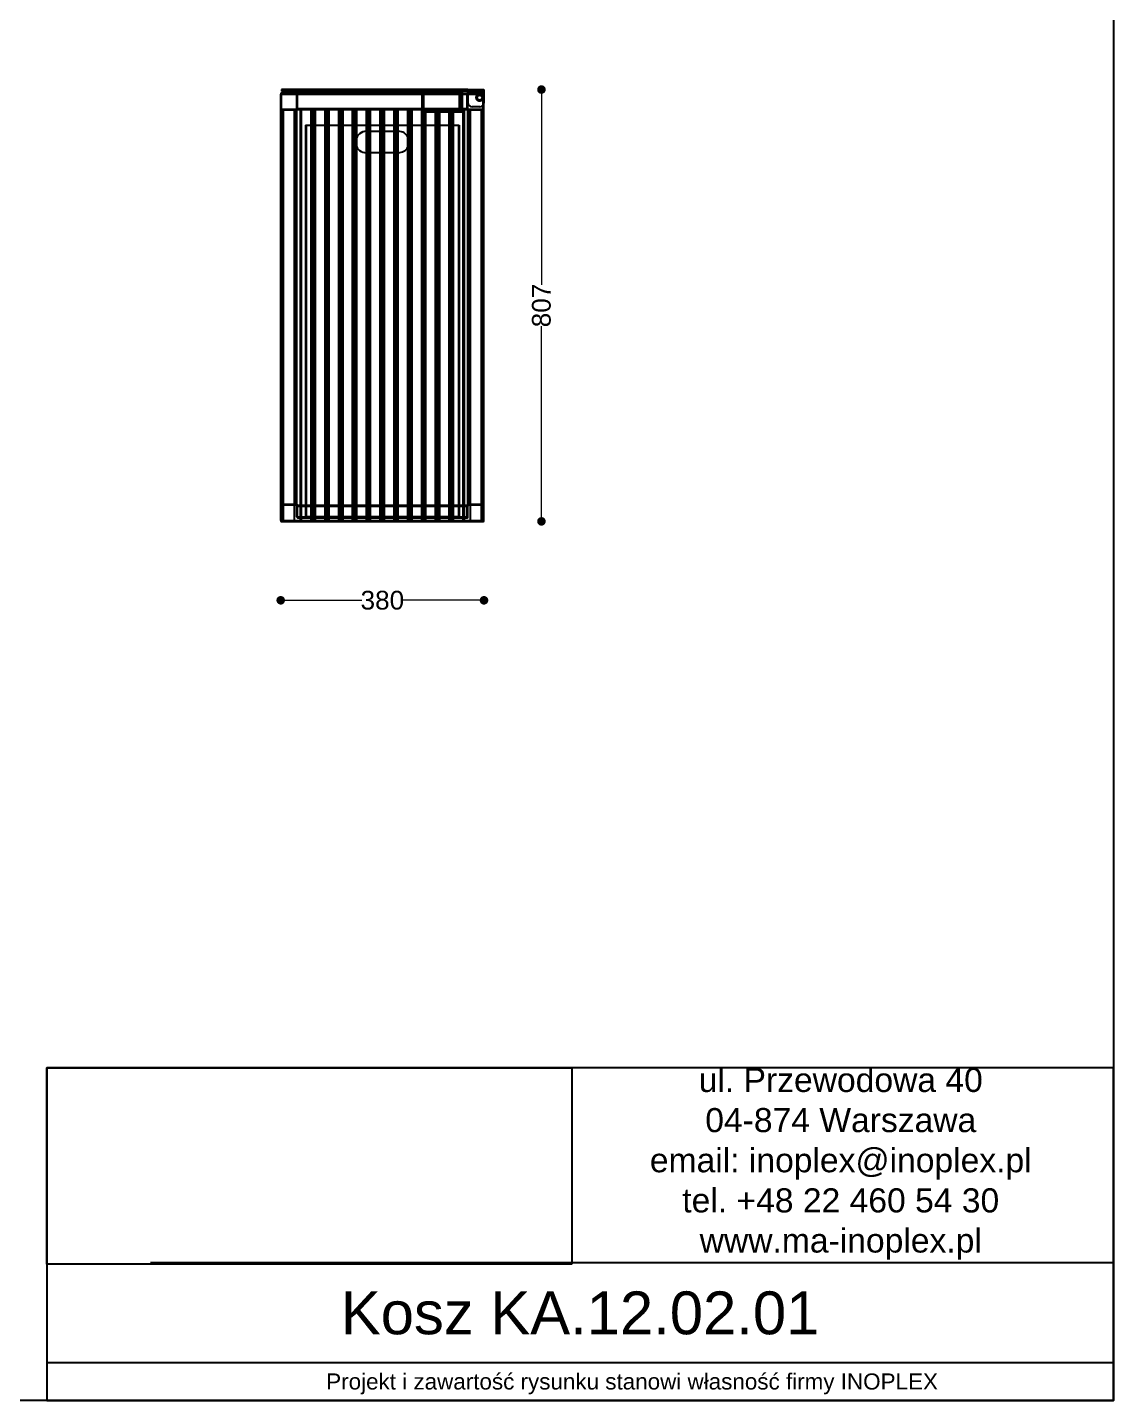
# Model space of a CAD drawing. Header units: millimetres. Extents: x 10366 to 13995, y 24552 to 29685.
# Drawn here: x 11965 to 13995, y 24552 to 27119 of the extents above; entities that cross this region are included whole.
import ezdxf

# ---------------------------------------------------------------- set-up
doc = ezdxf.new("R2010")
doc.units = ezdxf.units.MM
doc.header["$LTSCALE"] = 3
doc.layers.add('DomyÅ›lny', color=7, linetype='Continuous')
doc.layers.add('Hidden_lines', color=7, linetype='Continuous')
doc.styles.get("Standard").update_dxf_attribs({"font": 'arial.ttf'})
doc.dimstyles.new('MATEUSZ', dxfattribs={"dimtxt": 35, "dimasz": 16, "dimexe": 0.18, "dimexo": 0.0625, "dimgap": 0.09, "dimtad": 0, "dimdec": 0, "dimdsep": 46, "dimtxsty": 'Standard', "dimblk": 'DOT', "dimcen": 0.09, "dimse1": 1, "dimse2": 1, "dimadec": 0, "dimazin": 0, "dimtfac": 1, "dimtdec": 0, "dimtofl": 0, "dimtmove": 0, "dimatfit": 3, "dimfxl": 1, "dimtolj": 1, "dimtzin": 0, "dimlwd": 9, "dimlwe": 9, "dimarcsym": 0})
picture_1 = doc.add_image_def('image1.jpg', size_in_pixel=(1896, 709))

# ---------------------------------------------------------------- blocks, each defined once
blk = doc.blocks.new('_Dot')
at = {"color": 0, "linetype": 'ByBlock', "lineweight": -2}
blk.add_line((-0.5, 0), (-1, 0), dxfattribs=at)
at = {"color": 0, "linetype": 'ByBlock', "const_width": 0.5}
blk.add_lwpolyline([(-0.25, 0, 1), (0.25, 0, 1)], format="xyb", close=True, dxfattribs=at)
blk = doc.blocks.new('*D36')
at = {"color": 0, "lineweight": 9, "transparency": 16777216}
for p, q in [((12925.6, 26986.5), (12925.6, 26637.8)), ((12925.6, 26211.5), (12925.6, 26560.2))]:
    blk.add_line(p, q, dxfattribs=at)
at = {"layer": 'Defpoints', "color": 0, "transparency": 16777216}
for p in [(12818.2, 27002.5), (12813.2, 26195.5), (12925.6, 26195.5)]:
    blk.add_point(p, dxfattribs=at)
at = {"color": 0, "lineweight": 9, "transparency": 16777216, "xscale": 16, "yscale": 16, "zscale": 16}
for p, rotation in [((12925.6, 27002.5), 90), ((12925.6, 26195.5), 270)]:
    blk.add_blockref('_Dot', p, dxfattribs=dict(at, rotation=rotation))
at = {"color": 0, "transparency": 16777216, "insert": (12925.6, 26599), "char_height": 35, "attachment_point": 5, "rotation": 90}
blk.add_mtext('\\A1;807', dxfattribs=at)
blk = doc.blocks.new('*D37')
at = {"color": 0, "lineweight": 9, "transparency": 16777216}
for p, q in [((12454.2, 26048), (12589.6, 26048)), ((12802.2, 26048), (12666.9, 26048))]:
    blk.add_line(p, q, dxfattribs=at)
at = {"layer": 'Defpoints', "color": 0, "transparency": 16777216}
for p in [(12818.2, 27002.5), (12438.2, 26993.9), (12438.2, 26048)]:
    blk.add_point(p, dxfattribs=at)
at = {"color": 0, "lineweight": 9, "transparency": 16777216, "xscale": 16, "yscale": 16, "zscale": 16, "rotation": 180}
blk.add_blockref('_Dot', (12438.2, 26048), dxfattribs=at)
at = {"color": 0, "lineweight": 9, "transparency": 16777216, "xscale": 16, "yscale": 16, "zscale": 16}
blk.add_blockref('_Dot', (12818.2, 26048), dxfattribs=at)
at = {"color": 0, "transparency": 16777216, "insert": (12628.2, 26048), "char_height": 35, "attachment_point": 5}
blk.add_mtext('\\A1;380', dxfattribs=at)

msp = doc.modelspace()

# ---------------------------------------------------------------- linework, layer by layer
for p, q in [((13995, 24809.6), (12194.9, 24809.6)), ((13994.7, 24623), (12001.1, 24623))]:
    msp.add_line(p, q)
for points in [[(10366.2, 24552.5), (10366.2, 29684.6), (13995, 29684.6), (13995, 24552.5)], [(12001.1, 24552.5), (13995, 24552.5), (13995, 25174.2), (12001.1, 25174.2)]]:
    msp.add_lwpolyline(points, close=True)
at = {"layer": 'DomyÅ›lny'}
for p, q in [((12439.5, 27002.5), (12439.5, 26999.5)), ((12439.8, 26995.5), (12788.2, 26995.5)), ((12702.2, 26999.5), (12702.2, 26995.5)), ((12788.2, 27002.5), (12707.2, 27002.5)), ((12707.2, 27002.5), (12707.2, 26999.5)), ((12788.2, 26999.5), (12707.2, 26999.5)), ((12777.2, 26999.5), (12777.2, 26995.5)), ((12788.2, 27002.5), (12818.2, 27002.5)), ((12788.2, 27002.5), (12788.2, 26999.5)), ((12788.2, 27002.5), (12818.2, 27002.5)), ((12818.2, 27002.5), (12818.2, 26999.5)), ((12818.2, 27002.5), (12818.2, 26999.5)), ((12438.2, 26197.1), (12438.2, 26993.9)), ((12439.8, 26993.9), (12788.2, 26993.9)), ((12439.8, 26197.1), (12439.8, 26993.9)), ((12818.2, 26994.5), (12788.2, 26994.5)), ((12788.2, 26994.5), (12788.2, 26978.4)), ((12810.2, 26970.4), (12796.3, 26970.4)), ((12816.6, 26197.1), (12816.6, 26973.6)), ((12818.2, 26994.5), (12818.2, 26978.4)), ((12818.2, 26197.1), (12818.2, 26993.9)), ((12466.6, 26227.1), (12466.6, 26963.9)), ((12468.2, 26227.1), (12468.2, 26963.9)), ((12469.8, 26967.1), (12786.6, 26967.1)), ((12469.8, 26965.5), (12786.6, 26965.5)), ((12475.3, 26225.5), (12475.3, 26965.5)), ((12495.3, 26225.5), (12495.3, 26965.5)), ((12497.2, 26965.5), (12497.2, 26935.7)), ((12501.1, 26225.5), (12501.1, 26965.5)), ((12521.1, 26225.5), (12521.1, 26965.5)), ((12523.1, 26965.5), (12523.1, 26935.7)), ((12526.9, 26225.5), (12526.9, 26965.5)), ((12546.9, 26225.5), (12546.9, 26965.5)), ((12548.9, 26965.5), (12548.9, 26935.7)), ((12552.7, 26225.5), (12552.7, 26965.5)), ((12572.7, 26225.5), (12572.7, 26965.5)), ((12574.7, 26965.5), (12574.7, 26935.7)), ((12578.5, 26225.5), (12578.5, 26965.5)), ((12598.5, 26225.5), (12598.5, 26965.5)), ((12600.5, 26965.5), (12600.5, 26935.7)), ((12604.3, 26225.5), (12604.3, 26965.5)), ((12624.3, 26225.5), (12624.3, 26965.5)), ((12626.3, 26965.5), (12626.3, 26935.7)), ((12630.2, 26225.5), (12630.2, 26965.5)), ((12650.2, 26225.5), (12650.2, 26965.5)), ((12652.1, 26965.5), (12652.1, 26935.7)), ((12656, 26225.5), (12656, 26965.5)), ((12676, 26225.5), (12676, 26965.5)), ((12677.9, 26965.5), (12677.9, 26935.7)), ((12681.8, 26225.5), (12681.8, 26965.5)), ((12701.8, 26225.5), (12701.8, 26965.5)), ((12702.2, 26965.1), (12707.6, 26965.1)), ((12702.2, 26963.6), (12702.2, 26959.6)), ((12702.2, 26960.6), (12707.6, 26960.6)), ((12703.4, 26959.6), (12702.2, 26959.6)), ((12703.4, 26949.6), (12702.2, 26949.6)), ((12703.4, 26960.6), (12703.4, 26959.6)), ((12703.8, 26960.6), (12703.8, 26935.7)), ((12707.6, 26225.5), (12707.6, 26965.5)), ((12727.6, 26225.5), (12727.6, 26965.5)), ((12727.6, 26965.1), (12733.4, 26965.1)), ((12727.6, 26960.6), (12733.4, 26960.6)), ((12729.6, 26960.6), (12729.6, 26935.7)), ((12733.4, 26225.5), (12733.4, 26965.5)), ((12753.4, 26225.5), (12753.4, 26965.5)), ((12753.4, 26965.1), (12759.2, 26965.1)), ((12753.4, 26960.6), (12759.2, 26960.6)), ((12755.4, 26960.6), (12755.4, 26935.7)), ((12759.2, 26225.5), (12759.2, 26965.5)), ((12779.2, 26225.5), (12779.2, 26965.5)), ((12781.2, 26965.5), (12781.2, 26225.5)), ((12788.2, 26227.1), (12788.2, 26963.9)), ((12789.8, 26227.1), (12789.8, 26963.9)), ((12495.3, 26935.7), (12501.1, 26935.7)), ((12521.1, 26935.7), (12526.9, 26935.7)), ((12546.9, 26935.7), (12552.7, 26935.7)), ((12572.7, 26935.7), (12578.5, 26935.7)), ((12598.2, 26924.5), (12604.3, 26924.5)), ((12598.5, 26935.7), (12604.3, 26935.7)), ((12600.5, 26924.5), (12600.5, 26884.5)), ((12624.3, 26935.7), (12630.2, 26935.7)), ((12624.3, 26924.5), (12630.2, 26924.5)), ((12626.3, 26924.5), (12626.3, 26884.5)), ((12650.2, 26935.7), (12656, 26935.7)), ((12650.2, 26924.5), (12656, 26924.5)), ((12652.1, 26924.5), (12652.1, 26884.5)), ((12676, 26935.7), (12681.8, 26935.7)), ((12701.8, 26935.7), (12707.6, 26935.7)), ((12727.6, 26935.7), (12733.4, 26935.7)), ((12753.4, 26935.7), (12759.2, 26935.7)), ((12677.9, 26907.9), (12677.9, 26901)), ((12604.3, 26884.5), (12598.2, 26884.5)), ((12630.2, 26884.5), (12624.3, 26884.5)), ((12656, 26884.5), (12650.2, 26884.5)), ((12469.8, 26225.5), (12786.6, 26225.5)), ((12469.8, 26223.9), (12786.6, 26223.9)), ((12439.8, 26197.1), (12816.6, 26197.1)), ((12439.8, 26195.5), (12816.6, 26195.5))]:
    msp.add_line(p, q, dxfattribs=at)
for points in [[(12707.2, 27002.5, 0), (12439.5, 27002.5, 0)], [(12439.5, 26999.5, 0), (12439.5, 26999.5, 0), (12439.5, 26999.5, 0), (12439.5, 26999.5, 0), (12439.5, 26999.5, 0), (12439.5, 26999.5, 0), (12439.5, 26999.5, 0), (12439.5, 26999.5, 0), (12702.2, 26999.5, 0), (12702.2, 26999.5, 0), (12702.2, 26999.5, 0), (12702.2, 26999.5, 0), (12702.2, 26999.5, 0), (12702.2, 26999.5, 0), (12702.3, 26999.5, 0), (12702.4, 26999.5, 0), (12702.9, 26999.5, 0), (12707.2, 26999.5, 0)], [(12439.8, 26995.5, 0), (12439.8, 26995.5, 0), (12439.8, 26995.5, 0), (12439.8, 26995.5, 0), (12439.8, 26995.5, 0), (12439.8, 26995.5, 0), (12439.8, 26995.5, 0), (12439.8, 26995.5, 0), (12439.8, 26995.5, 0), (12439.8, 26995.5, 0), (12439.8, 26995.5, 0), (12439.8, 26995.5, 0), (12439.8, 26995.5, 0), (12439.8, 26995.5, 0), (12439.8, 26995.5, 0), (12439.8, 26995.4, 0), (12439.8, 26995.3, 0), (12439.8, 26993.9, 0)], [(12788.2, 26994.5, 0), (12788.2, 27002.5, 0)], [(12818.2, 27002.5, 0), (12818.2, 27002.5, 0), (12818.2, 27002.4, 0), (12818.2, 27002, 0), (12818.2, 27000.3, 0), (12818.2, 26994.5, 0)], [(12439.8, 26993.9, 0), (12438.2, 26993.9, 0)], [(12468.2, 26963.9, 0), (12468.2, 26963.9, 0), (12468.2, 26963.9, 0), (12468.2, 26963.9, 0), (12468.2, 26963.9, 0), (12468.2, 26963.9, 0), (12468.2, 26963.9, 0), (12468.2, 26963.9, 0), (12468.2, 26963.9, 0), (12468.2, 26963.9, 0), (12468.2, 26963.9, 0), (12468.2, 26963.9, 0), (12468.2, 26963.9, 0), (12468.2, 26963.9, 0), (12468.2, 26963.9, 0), (12468, 26963.9, 0), (12466.6, 26963.9, 0)], [(12469.8, 26967.1, 0), (12469.8, 26965.5, 0)], [(12702.2, 26965.1, 0), (12702.2, 26960.6, 0)], [(12702.2, 26959.6, 0), (12702.2, 26949.6, 0)], [(12703.4, 26949.6, 0), (12703.4, 26949.6, 0), (12703.4, 26949.6, 0), (12703.4, 26949.6, 0), (12703.4, 26949.6, 0), (12703.4, 26949.6, 0), (12703.4, 26949.6, 0), (12703.4, 26949.6, 0), (12703.4, 26949.6, 0), (12703.4, 26949.6, 0), (12703.4, 26949.6, 0), (12703.4, 26949.6, 0), (12703.4, 26949.6, 0), (12703.4, 26949.6, 0), (12703.4, 26949.7, 0), (12703.4, 26949.9, 0), (12703.4, 26950.9, 0), (12703.4, 26959.6, 0)], [(12786.6, 26965.5, 0), (12786.6, 26965.5, 0), (12786.6, 26965.5, 0), (12786.6, 26965.5, 0), (12786.6, 26965.5, 0), (12786.6, 26965.5, 0), (12786.6, 26965.5, 0), (12786.6, 26965.5, 0), (12786.6, 26965.5, 0), (12786.6, 26965.5, 0), (12786.6, 26965.5, 0), (12786.6, 26965.5, 0), (12786.6, 26965.5, 0), (12786.6, 26965.5, 0), (12786.6, 26965.5, 0), (12786.6, 26965.7, 0), (12786.6, 26967.1, 0)], [(12789.8, 26963.9, 0), (12788.2, 26963.9, 0)], [(12578.8, 26909, 0), (12578.4, 26906.7, 0), (12578.2, 26904.5, 0)], [(12578.5, 26907.9, 0), (12578.2, 26904.5, 0)], [(12578.2, 26904.5, 0), (12578.4, 26902.1, 0), (12578.8, 26899.8, 0)], [(12678.2, 26904.5, 0), (12678.2, 26905.2, 0), (12678, 26907.5, 0), (12677.4, 26910, 0), (12676.8, 26911.9, 0), (12676, 26913.7, 0)], [(12678.2, 26904.5, 0), (12678.1, 26906.9, 0), (12677.7, 26909.2, 0), (12676.9, 26911.5, 0), (12676, 26913.7, 0)], [(12676, 26895.2, 0), (12676.9, 26897.3, 0), (12677.6, 26899.4, 0), (12678.1, 26901.7, 0), (12678.2, 26904.5, 0)], [(12676, 26895.2, 0), (12677, 26897.4, 0), (12677.7, 26899.7, 0), (12678.1, 26902.1, 0), (12678.2, 26904.5, 0)], [(12466.6, 26227.1, 0), (12468.2, 26227.1, 0)], [(12469.8, 26225.5, 0), (12469.8, 26225.5, 0), (12469.8, 26225.5, 0), (12469.8, 26225.5, 0), (12469.8, 26225.5, 0), (12469.8, 26225.5, 0), (12469.8, 26225.5, 0), (12469.8, 26225.5, 0), (12469.8, 26225.5, 0), (12469.8, 26225.5, 0), (12469.8, 26225.5, 0), (12469.8, 26225.5, 0), (12469.8, 26225.5, 0), (12469.8, 26225.5, 0), (12469.8, 26225.5, 0), (12469.8, 26225.4, 0), (12469.8, 26225.3, 0), (12469.8, 26223.9, 0)], [(12786.6, 26223.9, 0), (12786.6, 26225.5, 0)], [(12788.2, 26227.1, 0), (12788.2, 26227.1, 0), (12788.2, 26227.1, 0), (12788.2, 26227.1, 0), (12788.2, 26227.1, 0), (12788.2, 26227.1, 0), (12788.2, 26227.1, 0), (12788.2, 26227.1, 0), (12788.2, 26227.1, 0), (12788.2, 26227.1, 0), (12788.2, 26227.1, 0), (12788.2, 26227.1, 0), (12788.2, 26227.1, 0), (12788.2, 26227.1, 0), (12788.3, 26227.1, 0), (12788.4, 26227.1, 0), (12789.8, 26227.1, 0)], [(12438.2, 26197.1, 0), (12438.2, 26197.1, 0), (12438.2, 26197.1, 0), (12438.2, 26197.1, 0), (12438.2, 26197.1, 0), (12438.2, 26197.1, 0), (12438.2, 26197.1, 0), (12438.2, 26197.1, 0), (12438.2, 26197.1, 0), (12438.2, 26197.1, 0), (12438.2, 26197.1, 0), (12438.2, 26197.1, 0), (12438.2, 26197.1, 0), (12438.2, 26197.1, 0), (12438.2, 26197.1, 0), (12438.3, 26197.1, 0), (12438.4, 26197.1, 0), (12439.8, 26197.1, 0)], [(12439.8, 26197.1, 0), (12439.8, 26195.5, 0)], [(12816.6, 26197.1, 0), (12818.2, 26197.1, 0)], [(12816.6, 26195.5, 0), (12816.6, 26195.5, 0), (12816.6, 26195.5, 0), (12816.6, 26195.5, 0), (12816.6, 26195.5, 0), (12816.6, 26195.5, 0), (12816.6, 26195.5, 0), (12816.6, 26195.5, 0), (12816.6, 26195.5, 0), (12816.6, 26195.5, 0), (12816.6, 26195.5, 0), (12816.6, 26195.5, 0), (12816.6, 26195.5, 0), (12816.6, 26195.5, 0), (12816.6, 26195.5, 0), (12816.6, 26195.5, 0), (12816.6, 26195.7, 0), (12816.6, 26197.1, 0)]]:
    msp.add_polyline3d(points, dxfattribs=at)
msp.add_polyline3d([(12803.6, 26987.4, 0), (12803.7, 26988, 0), (12803.8, 26988.7, 0), (12803.9, 26989.3, 0), (12804.2, 26989.9, 0), (12804.4, 26990.5, 0), (12804.8, 26991.1, 0), (12805.2, 26991.6, 0), (12805.6, 26992, 0), (12806.1, 26992.5, 0), (12806.6, 26992.8, 0), (12807.1, 26993.2, 0), (12807.7, 26993.4, 0), (12808.3, 26993.6, 0), (12808.9, 26993.8, 0), (12809.5, 26993.9, 0), (12810.1, 26993.9, 0), (12810.8, 26993.9, 0), (12811.4, 26993.8, 0), (12812.1, 26993.6, 0), (12812.7, 26993.4, 0), (12813.3, 26993.1, 0), (12813.8, 26992.8, 0), (12814.3, 26992.4, 0), (12814.8, 26991.9, 0), (12815.2, 26991.5, 0), (12815.6, 26990.9, 0), (12815.9, 26990.4, 0), (12816.2, 26989.8, 0), (12816.4, 26989.2, 0), (12816.5, 26988.6, 0), (12816.6, 26988, 0), (12816.6, 26987.4, 0), (12816.6, 26986.7, 0), (12816.5, 26986.1, 0), (12816.3, 26985.5, 0), (12816.1, 26984.8, 0), (12815.8, 26984.3, 0), (12815.5, 26983.7, 0), (12815.1, 26983.2, 0), (12814.7, 26982.7, 0), (12814.2, 26982.3, 0), (12813.7, 26981.9, 0), (12813.1, 26981.6, 0), (12812.6, 26981.4, 0), (12812, 26981.2, 0), (12811.4, 26981, 0), (12810.8, 26980.9, 0), (12810.1, 26980.9, 0), (12809.5, 26980.9, 0), (12808.8, 26981, 0), (12808.2, 26981.2, 0), (12807.6, 26981.4, 0), (12807, 26981.7, 0), (12806.5, 26982, 0), (12805.9, 26982.4, 0), (12805.5, 26982.9, 0), (12805.1, 26983.3, 0), (12804.7, 26983.8, 0), (12804.4, 26984.4, 0), (12804.1, 26985, 0), (12803.9, 26985.6, 0), (12803.8, 26986.2, 0), (12803.7, 26986.8, 0)], close=True, dxfattribs=at)
for centre, radius, start, end in [((12439.8, 26993.9), 1.6, 90, 180), ((12466.6, 26993.9), 1.6, 60.6401, 90), ((12796.3, 26978.4), 8.02, 180, 270), ((12810.2, 26978.4), 8.02, 270, 0), ((12816.6, 26993.9), 1.6, 0, 22.432), ((12439.8, 26967.1), 1.6, 180, 206.2108), ((12469.8, 26963.9), 3.2, 90, 180), ((12469.8, 26963.9), 1.6, 90, 180), ((12786.6, 26963.9), 3.2, 0, 90), ((12786.6, 26963.9), 1.6, 0, 90), ((12816.6, 26967.1), 1.6, 325.5238, 0), ((12469.8, 26227.1), 3.2, 180, 270), ((12469.8, 26227.1), 1.6, 180, 270), ((12786.6, 26227.1), 3.2, 270, 0), ((12786.6, 26227.1), 1.6, 270, 0), ((12439.8, 26223.9), 1.6, 148.5105, 180), ((12816.6, 26223.9), 1.6, 0, 28.4988), ((12439.8, 26197.1), 1.6, 180, 270), ((12816.6, 26197.1), 1.6, 270, 0)]:
    msp.add_arc(centre, radius, start, end, dxfattribs=at)
at = {"layer": 'Hidden_lines'}
for p, q in [((12702.2, 26995.5), (12702.2, 26965.1)), ((12703.4, 26963.6), (12703.4, 26998.6)), ((12705.7, 26963.6), (12705.7, 26998.6)), ((12706, 26963.6), (12706, 26998.6)), ((12772.5, 26998.6), (12706, 26998.6)), ((12717.9, 26999.5), (12717.9, 27002.5)), ((12719.9, 26999.5), (12719.9, 27002.5)), ((12723.9, 26999.5), (12723.9, 27002.5)), ((12729.9, 27002.5), (12729.9, 26999.5)), ((12731.9, 26999.5), (12731.9, 27002.5)), ((12745.9, 27002.5), (12745.9, 26999.5)), ((12747.9, 26999.5), (12747.9, 27002.5)), ((12753.9, 26999.5), (12753.9, 27002.5)), ((12757.9, 27002.5), (12757.9, 26999.5)), ((12759.9, 27002.5), (12759.9, 26999.5)), ((12772.5, 26963.6), (12772.5, 26998.6)), ((12772.8, 26963.6), (12772.8, 26998.6)), ((12775, 26963.6), (12775, 26998.6)), ((12776.2, 26963.6), (12776.2, 26998.6)), ((12777.2, 26995.5), (12777.2, 26965.1)), ((12788.2, 26999.5), (12818.2, 26999.5)), ((12788.2, 26999.5), (12818.2, 26999.5)), ((12788.2, 26995.5), (12816.6, 26995.5)), ((12468.2, 26967.1), (12468.2, 26993.9)), ((12469.8, 26967.1), (12469.8, 26993.9)), ((12786.6, 26967.1), (12786.6, 26993.9)), ((12788.2, 26967.1), (12788.2, 26993.9)), ((12788.2, 26993.9), (12816.6, 26993.9)), ((12816.6, 26973.6), (12816.6, 26993.9)), ((12466.6, 26965.5), (12439.8, 26965.5)), ((12466.6, 26963.9), (12439.8, 26963.9)), ((12443.2, 26195.5), (12443.2, 26965.5)), ((12463.2, 26965.5), (12463.2, 26195.5)), ((12477.2, 26195.5), (12477.2, 26965.5)), ((12503.1, 26195.5), (12503.1, 26965.5)), ((12528.9, 26195.5), (12528.9, 26965.5)), ((12554.7, 26195.5), (12554.7, 26965.5)), ((12580.5, 26195.5), (12580.5, 26965.5)), ((12606.3, 26195.5), (12606.3, 26965.5)), ((12632.1, 26195.5), (12632.1, 26965.5)), ((12657.9, 26195.5), (12657.9, 26965.5)), ((12683.8, 26195.5), (12683.8, 26965.5)), ((12702.2, 26962.6), (12777.2, 26962.6)), ((12703.4, 26963.6), (12703.4, 26960.6)), ((12703.4, 26962.6), (12703.4, 26960.6)), ((12703.8, 26965.5), (12703.8, 26960.6)), ((12706, 26963.6), (12772.5, 26963.6)), ((12707.6, 26965.1), (12727.6, 26965.1)), ((12707.6, 26960.6), (12727.6, 26960.6)), ((12709.6, 26195.5), (12709.6, 26965.5)), ((12729.6, 26965.5), (12729.6, 26960.6)), ((12733.4, 26965.1), (12753.4, 26965.1)), ((12733.4, 26960.6), (12753.4, 26960.6)), ((12735.4, 26195.5), (12735.4, 26965.5)), ((12755.4, 26965.5), (12755.4, 26960.6)), ((12759.2, 26965.1), (12777.2, 26965.1)), ((12759.2, 26960.6), (12777.2, 26960.6)), ((12761.2, 26195.5), (12761.2, 26965.5)), ((12816.6, 26965.5), (12789.8, 26965.5)), ((12816.6, 26963.9), (12789.8, 26963.9)), ((12793.2, 26195.5), (12793.2, 26965.5)), ((12813.2, 26965.5), (12813.2, 26195.5)), ((12484.8, 26935.7), (12484.8, 26203.7)), ((12484.8, 26935.7), (12495.3, 26935.7)), ((12485.8, 26935.7), (12485.8, 26203.7)), ((12497.2, 26935.7), (12497.2, 26195.5)), ((12501.1, 26935.7), (12521.1, 26935.7)), ((12523.1, 26935.7), (12523.1, 26195.5)), ((12526.9, 26935.7), (12546.9, 26935.7)), ((12548.9, 26935.7), (12548.9, 26195.5)), ((12552.7, 26935.7), (12572.7, 26935.7)), ((12574.7, 26935.7), (12574.7, 26195.5)), ((12578.5, 26935.7), (12598.5, 26935.7)), ((12600.5, 26935.7), (12600.5, 26924.5)), ((12604.3, 26935.7), (12624.3, 26935.7)), ((12604.3, 26924.5), (12624.3, 26924.5)), ((12626.3, 26935.7), (12626.3, 26924.5)), ((12630.2, 26935.7), (12650.2, 26935.7)), ((12630.2, 26924.5), (12650.2, 26924.5)), ((12652.1, 26935.7), (12652.1, 26924.5)), ((12656, 26935.7), (12676, 26935.7)), ((12656, 26924.5), (12658.2, 26924.5)), ((12677.9, 26935.7), (12677.9, 26907.9)), ((12681.8, 26935.7), (12701.8, 26935.7)), ((12703.8, 26935.7), (12703.8, 26195.5)), ((12707.6, 26935.7), (12727.6, 26935.7)), ((12729.6, 26935.7), (12729.6, 26195.5)), ((12733.4, 26935.7), (12753.4, 26935.7)), ((12755.4, 26935.7), (12755.4, 26195.5)), ((12759.2, 26935.7), (12771.6, 26935.7)), ((12770.6, 26935.7), (12770.6, 26203.7)), ((12771.6, 26935.7), (12771.6, 26203.7)), ((12677.9, 26901), (12677.9, 26195.5)), ((12600.5, 26884.5), (12600.5, 26195.5)), ((12624.3, 26884.5), (12604.3, 26884.5)), ((12626.3, 26884.5), (12626.3, 26195.5)), ((12650.2, 26884.5), (12630.2, 26884.5)), ((12652.1, 26884.5), (12652.1, 26195.5)), ((12658.2, 26884.5), (12656, 26884.5)), ((12466.6, 26227.1), (12439.8, 26227.1)), ((12466.6, 26225.5), (12439.8, 26225.5)), ((12475.3, 26195.5), (12475.3, 26225.5)), ((12495.3, 26195.5), (12495.3, 26225.5)), ((12501.1, 26195.5), (12501.1, 26225.5)), ((12521.1, 26195.5), (12521.1, 26225.5)), ((12526.9, 26195.5), (12526.9, 26225.5)), ((12546.9, 26195.5), (12546.9, 26225.5)), ((12552.7, 26195.5), (12552.7, 26225.5)), ((12572.7, 26195.5), (12572.7, 26225.5)), ((12578.5, 26195.5), (12578.5, 26225.5)), ((12598.5, 26195.5), (12598.5, 26225.5)), ((12604.3, 26195.5), (12604.3, 26225.5)), ((12624.3, 26195.5), (12624.3, 26225.5)), ((12630.2, 26195.5), (12630.2, 26225.5)), ((12650.2, 26195.5), (12650.2, 26225.5)), ((12656, 26195.5), (12656, 26225.5)), ((12676, 26195.5), (12676, 26225.5)), ((12681.8, 26195.5), (12681.8, 26225.5)), ((12701.8, 26195.5), (12701.8, 26225.5)), ((12707.6, 26195.5), (12707.6, 26225.5)), ((12727.6, 26195.5), (12727.6, 26225.5)), ((12733.4, 26195.5), (12733.4, 26225.5)), ((12753.4, 26195.5), (12753.4, 26225.5)), ((12759.2, 26195.5), (12759.2, 26225.5)), ((12779.2, 26195.5), (12779.2, 26225.5)), ((12781.2, 26225.5), (12781.2, 26195.5)), ((12816.6, 26227.1), (12789.8, 26227.1)), ((12816.6, 26225.5), (12789.8, 26225.5)), ((12468.2, 26203.7), (12468.2, 26223.9)), ((12469.8, 26203.7), (12469.8, 26223.9)), ((12469.8, 26203.7), (12786.6, 26203.7)), ((12469.8, 26202.1), (12786.6, 26202.1)), ((12485.8, 26203.7), (12485.8, 26204.7)), ((12485.8, 26204.7), (12770.6, 26204.7)), ((12770.6, 26203.7), (12770.6, 26204.7)), ((12786.6, 26203.7), (12786.6, 26223.9)), ((12788.2, 26203.7), (12788.2, 26223.9))]:
    msp.add_line(p, q, dxfattribs=at)
for points in [[(12469.8, 26993.9, 0), (12469.8, 26995.5, 0)], [(12702.2, 26998.6, 0), (12702.2, 26998.6, 0), (12702.2, 26998.6, 0), (12702.2, 26998.6, 0), (12702.2, 26998.6, 0), (12702.2, 26998.6, 0), (12702.2, 26998.6, 0), (12702.2, 26998.6, 0), (12702.2, 26998.6, 0), (12702.2, 26998.6, 0), (12702.2, 26998.6, 0), (12702.2, 26998.6, 0), (12702.3, 26998.6, 0), (12702.4, 26998.6, 0), (12703.3, 26998.6, 0), (12706, 26998.6, 0)], [(12772.5, 26998.6, 0), (12776.2, 26998.6, 0)], [(12786.6, 26995.5, 0), (12786.6, 26995.5, 0), (12786.6, 26995.5, 0), (12786.6, 26995.5, 0), (12786.6, 26995.5, 0), (12786.6, 26995.5, 0), (12786.6, 26995.5, 0), (12786.6, 26995.5, 0), (12786.6, 26995.5, 0), (12786.6, 26995.5, 0), (12786.6, 26995.5, 0), (12786.6, 26995.5, 0), (12786.6, 26995.5, 0), (12786.6, 26995.5, 0), (12786.6, 26995.5, 0), (12786.6, 26995.4, 0), (12786.6, 26995.3, 0), (12786.6, 26993.9, 0)], [(12816.6, 26993.9, 0), (12816.6, 26995.5, 0)], [(12818.2, 26993.9, 0), (12818.2, 26993.9, 0), (12818.2, 26993.9, 0), (12818.2, 26993.9, 0), (12818.2, 26993.9, 0), (12818.2, 26993.9, 0), (12818.2, 26993.9, 0), (12818.2, 26993.9, 0), (12818.2, 26993.9, 0), (12818.2, 26993.9, 0), (12818.2, 26993.9, 0), (12818.2, 26993.9, 0), (12818.2, 26993.9, 0), (12818.2, 26993.9, 0), (12818.2, 26993.9, 0), (12818.2, 26993.9, 0), (12818, 26993.9, 0), (12816.6, 26993.9, 0)], [(12438.2, 26963.9, 0), (12438.2, 26963.9, 0), (12438.2, 26963.9, 0), (12438.2, 26963.9, 0), (12438.2, 26963.9, 0), (12438.2, 26963.9, 0), (12438.2, 26963.9, 0), (12438.2, 26963.9, 0), (12438.2, 26963.9, 0), (12438.2, 26963.9, 0), (12438.2, 26963.9, 0), (12438.2, 26963.9, 0), (12438.2, 26963.9, 0), (12438.2, 26963.9, 0), (12438.2, 26963.9, 0), (12438.3, 26963.9, 0), (12438.4, 26963.9, 0), (12439.8, 26963.9, 0)], [(12466.6, 26965.5, 0), (12466.8, 26965.5, 0), (12466.9, 26965.5, 0), (12467.1, 26965.5, 0), (12467.2, 26965.6, 0), (12467.4, 26965.7, 0), (12467.5, 26965.7, 0), (12467.6, 26965.8, 0), (12467.8, 26966, 0)], [(12466.6, 26965, 0), (12466.9, 26965, 0), (12467.3, 26965.1, 0), (12467.7, 26965.2, 0), (12468.2, 26965.5, 0)], [(12466.6, 26965.5, 0), (12466.6, 26965.5, 0), (12466.6, 26965.5, 0), (12466.6, 26965.5, 0), (12466.6, 26965.5, 0), (12466.6, 26965.5, 0), (12466.6, 26965.5, 0), (12466.6, 26965.5, 0), (12466.6, 26965.5, 0), (12466.6, 26965.5, 0), (12466.6, 26965.5, 0), (12466.6, 26965.5, 0), (12466.6, 26965.5, 0), (12466.6, 26965.5, 0), (12466.6, 26965.5, 0), (12466.6, 26965.5, 0), (12466.6, 26965.5, 0), (12466.6, 26965.5, 0), (12466.6, 26965.4, 0), (12466.6, 26965.3, 0), (12466.6, 26965, 0)], [(12466.6, 26963.9, 0), (12466.6, 26965, 0)], [(12468.2, 26967.1, 0), (12468.2, 26966.9, 0), (12468.2, 26966.8, 0), (12468.2, 26966.6, 0), (12468.1, 26966.5, 0), (12468.1, 26966.4, 0), (12468, 26966.2, 0), (12467.9, 26966.1, 0), (12467.8, 26966, 0)], [(12467.8, 26966, 0), (12467.8, 26966, 0), (12467.8, 26966, 0), (12467.8, 26966, 0), (12467.8, 26966, 0), (12467.8, 26966, 0), (12467.8, 26966, 0), (12467.8, 26966, 0), (12467.8, 26966, 0), (12467.8, 26966, 0), (12467.8, 26966, 0), (12467.8, 26966, 0), (12467.8, 26966, 0), (12467.8, 26965.9, 0), (12468.2, 26965.5, 0)], [(12467.8, 26963.9, 0), (12467.8, 26964.1, 0), (12467.9, 26964.5, 0), (12468, 26964.9, 0), (12468.2, 26965.5, 0)], [(12468.7, 26967.1, 0), (12468.7, 26966.9, 0), (12468.6, 26966.4, 0), (12468.5, 26966.1, 0), (12468.2, 26965.5, 0)], [(12468.2, 26967.1, 0), (12468.2, 26967.1, 0), (12468.2, 26967.1, 0), (12468.2, 26967.1, 0), (12468.2, 26967.1, 0), (12468.2, 26967.1, 0), (12468.2, 26967.1, 0), (12468.2, 26967.1, 0), (12468.2, 26967.1, 0), (12468.2, 26967.1, 0), (12468.2, 26967.1, 0), (12468.2, 26967.1, 0), (12468.2, 26967.1, 0), (12468.2, 26967.1, 0), (12468.2, 26967.1, 0), (12468.2, 26967.1, 0), (12468.2, 26967.1, 0), (12468.2, 26967.1, 0), (12468.3, 26967.1, 0), (12468.4, 26967.1, 0), (12468.7, 26967.1, 0)], [(12469.8, 26966, 0), (12469.6, 26965.9, 0), (12469.2, 26965.9, 0), (12468.8, 26965.7, 0), (12468.2, 26965.5, 0)], [(12468.7, 26965, 0), (12468.7, 26965, 0), (12468.7, 26965, 0), (12468.7, 26965, 0), (12468.7, 26965, 0), (12468.7, 26965, 0), (12468.7, 26965, 0), (12468.7, 26965, 0), (12468.7, 26965, 0), (12468.7, 26965, 0), (12468.7, 26965, 0), (12468.7, 26965, 0), (12468.7, 26965, 0), (12468.7, 26965, 0), (12468.6, 26965.2, 0), (12468.2, 26965.5, 0)], [(12469.8, 26967.1, 0), (12468.7, 26967.1, 0)], [(12702.2, 26963.6, 0), (12702.2, 26963.6, 0), (12702.2, 26963.6, 0), (12702.2, 26963.6, 0), (12702.2, 26963.6, 0), (12702.2, 26963.6, 0), (12702.2, 26963.6, 0), (12702.2, 26963.6, 0), (12702.2, 26963.6, 0), (12702.2, 26963.6, 0), (12702.2, 26963.6, 0), (12702.2, 26963.6, 0), (12702.2, 26963.6, 0), (12702.2, 26963.6, 0), (12702.3, 26963.6, 0), (12702.3, 26963.6, 0), (12702.7, 26963.6, 0), (12706, 26963.6, 0)], [(12772.5, 26963.6, 0), (12776.2, 26963.6, 0)], [(12777.2, 26960.6, 0), (12777.2, 26960.6, 0), (12777.2, 26960.6, 0), (12777.2, 26960.6, 0), (12777.2, 26960.6, 0), (12777.2, 26960.6, 0), (12777.2, 26960.6, 0), (12777.2, 26960.6, 0), (12777.2, 26960.6, 0), (12777.2, 26960.6, 0), (12777.2, 26960.6, 0), (12777.2, 26960.6, 0), (12777.2, 26960.6, 0), (12777.2, 26960.6, 0), (12777.2, 26960.7, 0), (12777.2, 26961.1, 0), (12777.2, 26965.1, 0)], [(12786.6, 26967.1, 0), (12787.8, 26967.1, 0)], [(12786.6, 26966, 0), (12786.9, 26965.9, 0), (12787.3, 26965.9, 0), (12787.7, 26965.7, 0), (12788.2, 26965.5, 0)], [(12788.2, 26967.1, 0), (12788.2, 26967.1, 0), (12788.2, 26967.1, 0), (12788.2, 26967.1, 0), (12788.2, 26967.1, 0), (12788.2, 26967.1, 0), (12788.2, 26967.1, 0), (12788.2, 26967.1, 0), (12788.2, 26967.1, 0), (12788.2, 26967.1, 0), (12788.2, 26967.1, 0), (12788.2, 26967.1, 0), (12788.2, 26967.1, 0), (12788.2, 26967.1, 0), (12788.2, 26967.1, 0), (12788.2, 26967.1, 0), (12788.2, 26967.1, 0), (12788.2, 26967.1, 0), (12788.2, 26967.1, 0), (12788, 26967.1, 0), (12787.8, 26967.1, 0)], [(12787.8, 26967.1, 0), (12787.8, 26966.9, 0), (12787.9, 26966.4, 0), (12788, 26966.1, 0), (12788.2, 26965.5, 0)], [(12787.8, 26965, 0), (12787.8, 26965, 0), (12787.8, 26965, 0), (12787.8, 26965, 0), (12787.8, 26965, 0), (12787.8, 26965, 0), (12787.8, 26965, 0), (12787.8, 26965, 0), (12787.8, 26965, 0), (12787.8, 26965, 0), (12787.8, 26965, 0), (12787.8, 26965, 0), (12787.8, 26965, 0), (12787.8, 26965, 0), (12787.9, 26965.2, 0), (12788.2, 26965.5, 0)], [(12788.2, 26967.1, 0), (12788.2, 26966.9, 0), (12788.3, 26966.8, 0), (12788.3, 26966.6, 0), (12788.3, 26966.5, 0), (12788.4, 26966.4, 0), (12788.5, 26966.2, 0), (12788.6, 26966.1, 0), (12788.7, 26966, 0)], [(12788.7, 26966, 0), (12788.7, 26966, 0), (12788.7, 26966, 0), (12788.7, 26966, 0), (12788.7, 26966, 0), (12788.7, 26966, 0), (12788.7, 26966, 0), (12788.7, 26966, 0), (12788.7, 26966, 0), (12788.7, 26966, 0), (12788.7, 26966, 0), (12788.7, 26966, 0), (12788.7, 26966, 0), (12788.7, 26965.9, 0), (12788.2, 26965.5, 0)], [(12789.8, 26965, 0), (12789.6, 26965, 0), (12789.2, 26965.1, 0), (12788.8, 26965.2, 0), (12788.2, 26965.5, 0)], [(12788.7, 26963.9, 0), (12788.7, 26964.1, 0), (12788.6, 26964.5, 0), (12788.5, 26964.9, 0), (12788.2, 26965.5, 0)], [(12789.8, 26965.5, 0), (12789.7, 26965.5, 0), (12789.5, 26965.5, 0), (12789.4, 26965.5, 0), (12789.2, 26965.6, 0), (12789.1, 26965.7, 0), (12789, 26965.7, 0), (12788.8, 26965.8, 0), (12788.7, 26966, 0)], [(12789.8, 26965.5, 0), (12789.8, 26965.5, 0), (12789.8, 26965.5, 0), (12789.8, 26965.5, 0), (12789.8, 26965.5, 0), (12789.8, 26965.5, 0), (12789.8, 26965.5, 0), (12789.8, 26965.5, 0), (12789.8, 26965.5, 0), (12789.8, 26965.5, 0), (12789.8, 26965.5, 0), (12789.8, 26965.5, 0), (12789.8, 26965.5, 0), (12789.8, 26965.5, 0), (12789.8, 26965.5, 0), (12789.8, 26965.5, 0), (12789.8, 26965.5, 0), (12789.8, 26965.5, 0), (12789.8, 26965.4, 0), (12789.8, 26965.3, 0), (12789.8, 26965, 0)], [(12789.8, 26963.9, 0), (12789.8, 26965, 0)], [(12816.6, 26963.9, 0), (12818.2, 26963.9, 0)], [(12598.2, 26924.5, 0), (12594.8, 26924.2, 0), (12591.5, 26923.3, 0), (12588.4, 26921.9, 0), (12585.5, 26919.9, 0), (12583.1, 26917.5, 0), (12582, 26916.1, 0), (12581, 26914.6, 0), (12580.2, 26913, 0), (12579.5, 26911.4, 0), (12578.9, 26909.7, 0), (12578.5, 26907.9, 0)], [(12598.2, 26924.5, 0), (12595, 26924.2, 0), (12591.7, 26923.4, 0), (12588.7, 26922, 0), (12585.9, 26920.2, 0), (12583.4, 26917.9, 0), (12581.4, 26915.2, 0), (12579.8, 26912.2, 0), (12578.8, 26909, 0)], [(12676, 26913.7, 0), (12674.6, 26916, 0), (12672.9, 26918.1, 0), (12670.9, 26919.9, 0), (12668.7, 26921.5, 0), (12666.3, 26922.8, 0), (12663.7, 26923.7, 0), (12661, 26924.3, 0), (12658.2, 26924.5, 0)], [(12676, 26913.7, 0), (12674.6, 26916, 0), (12672.9, 26918.1, 0), (12670.9, 26919.9, 0), (12668.7, 26921.5, 0), (12666.3, 26922.8, 0), (12663.7, 26923.7, 0), (12661, 26924.3, 0), (12658.2, 26924.5, 0)], [(12578.8, 26899.8, 0), (12579.8, 26896.7, 0), (12581.3, 26893.8, 0), (12583.3, 26891.1, 0), (12585.7, 26888.8, 0), (12588.5, 26887, 0), (12591.6, 26885.6, 0), (12594.9, 26884.7, 0), (12598.2, 26884.5, 0)], [(12658.2, 26884.5, 0), (12660.9, 26884.6, 0), (12663.5, 26885.2, 0), (12666.1, 26886.1, 0), (12668.5, 26887.3, 0), (12670.8, 26888.9, 0), (12672.8, 26890.7, 0), (12674.5, 26892.8, 0), (12676, 26895.2, 0)], [(12658.2, 26884.5, 0), (12660.9, 26884.6, 0), (12663.6, 26885.2, 0), (12666.1, 26886.1, 0), (12668.5, 26887.3, 0), (12670.8, 26888.9, 0), (12672.8, 26890.7, 0), (12674.5, 26892.9, 0), (12676, 26895.2, 0)], [(12439.8, 26227.1, 0), (12438.2, 26227.1, 0)], [(12466.6, 26227.1, 0), (12466.6, 26226, 0)], [(12466.6, 26226, 0), (12466.9, 26225.9, 0), (12467.3, 26225.9, 0), (12467.7, 26225.7, 0), (12468.2, 26225.5, 0)], [(12466.6, 26225.5, 0), (12466.6, 26225.5, 0), (12466.6, 26225.5, 0), (12466.6, 26225.5, 0), (12466.6, 26225.5, 0), (12466.6, 26225.5, 0), (12466.6, 26225.5, 0), (12466.6, 26225.5, 0), (12466.6, 26225.5, 0), (12466.6, 26225.5, 0), (12466.6, 26225.5, 0), (12466.6, 26225.5, 0), (12466.6, 26225.5, 0), (12466.6, 26225.5, 0), (12466.6, 26225.5, 0), (12466.6, 26225.5, 0), (12466.6, 26225.5, 0), (12466.6, 26225.5, 0), (12466.6, 26225.5, 0), (12466.6, 26225.7, 0), (12466.6, 26226, 0)], [(12466.6, 26225.5, 0), (12466.8, 26225.5, 0), (12466.9, 26225.5, 0), (12467.1, 26225.4, 0), (12467.2, 26225.4, 0), (12467.4, 26225.3, 0), (12467.5, 26225.2, 0), (12467.6, 26225.1, 0), (12467.8, 26225, 0)], [(12467.8, 26227.1, 0), (12467.8, 26226.9, 0), (12467.9, 26226.4, 0), (12468, 26226.1, 0), (12468.2, 26225.5, 0)], [(12467.8, 26225, 0), (12467.8, 26225, 0), (12467.8, 26225, 0), (12467.8, 26225, 0), (12467.8, 26225, 0), (12467.8, 26225, 0), (12467.8, 26225, 0), (12467.8, 26225, 0), (12467.8, 26225, 0), (12467.8, 26225, 0), (12467.8, 26225, 0), (12467.8, 26225, 0), (12467.8, 26225, 0), (12467.8, 26225.1, 0), (12468.2, 26225.5, 0)], [(12468.7, 26226, 0), (12468.7, 26226, 0), (12468.7, 26226, 0), (12468.7, 26226, 0), (12468.7, 26226, 0), (12468.7, 26226, 0), (12468.7, 26226, 0), (12468.7, 26226, 0), (12468.7, 26226, 0), (12468.7, 26226, 0), (12468.7, 26226, 0), (12468.7, 26226, 0), (12468.7, 26226, 0), (12468.7, 26225.9, 0), (12468.2, 26225.5, 0)], [(12469.8, 26225, 0), (12469.6, 26225, 0), (12469.2, 26225.1, 0), (12468.8, 26225.2, 0), (12468.2, 26225.5, 0)], [(12468.7, 26223.9, 0), (12468.7, 26224.1, 0), (12468.6, 26224.5, 0), (12468.5, 26224.9, 0), (12468.2, 26225.5, 0)], [(12786.6, 26225, 0), (12786.9, 26225, 0), (12787.3, 26225.1, 0), (12787.7, 26225.2, 0), (12788.2, 26225.5, 0)], [(12787.8, 26226, 0), (12787.8, 26226, 0), (12787.8, 26226, 0), (12787.8, 26226, 0), (12787.8, 26226, 0), (12787.8, 26226, 0), (12787.8, 26226, 0), (12787.8, 26226, 0), (12787.8, 26226, 0), (12787.8, 26226, 0), (12787.8, 26226, 0), (12787.8, 26226, 0), (12787.8, 26226, 0), (12787.8, 26225.9, 0), (12788.2, 26225.5, 0)], [(12787.8, 26223.9, 0), (12787.8, 26224.1, 0), (12787.9, 26224.5, 0), (12788, 26224.9, 0), (12788.2, 26225.5, 0)], [(12788.7, 26227.1, 0), (12788.7, 26226.9, 0), (12788.6, 26226.4, 0), (12788.5, 26226.1, 0), (12788.2, 26225.5, 0)], [(12789.8, 26226, 0), (12789.6, 26225.9, 0), (12789.2, 26225.9, 0), (12788.8, 26225.7, 0), (12788.2, 26225.5, 0)], [(12788.7, 26225, 0), (12788.7, 26225, 0), (12788.7, 26225, 0), (12788.7, 26225, 0), (12788.7, 26225, 0), (12788.7, 26225, 0), (12788.7, 26225, 0), (12788.7, 26225, 0), (12788.7, 26225, 0), (12788.7, 26225, 0), (12788.7, 26225, 0), (12788.7, 26225, 0), (12788.7, 26225, 0), (12788.7, 26225.1, 0), (12788.2, 26225.5, 0)], [(12789.8, 26225.5, 0), (12789.7, 26225.5, 0), (12789.5, 26225.5, 0), (12789.4, 26225.4, 0), (12789.2, 26225.4, 0), (12789.1, 26225.3, 0), (12789, 26225.2, 0), (12788.8, 26225.1, 0), (12788.7, 26225, 0)], [(12789.8, 26227.1, 0), (12789.8, 26226, 0)], [(12789.8, 26225.5, 0), (12789.8, 26225.5, 0), (12789.8, 26225.5, 0), (12789.8, 26225.5, 0), (12789.8, 26225.5, 0), (12789.8, 26225.5, 0), (12789.8, 26225.5, 0), (12789.8, 26225.5, 0), (12789.8, 26225.5, 0), (12789.8, 26225.5, 0), (12789.8, 26225.5, 0), (12789.8, 26225.5, 0), (12789.8, 26225.5, 0), (12789.8, 26225.5, 0), (12789.8, 26225.5, 0), (12789.8, 26225.5, 0), (12789.8, 26225.5, 0), (12789.8, 26225.5, 0), (12789.8, 26225.5, 0), (12789.8, 26225.7, 0), (12789.8, 26226, 0)], [(12818.2, 26227.1, 0), (12818.2, 26227.1, 0), (12818.2, 26227.1, 0), (12818.2, 26227.1, 0), (12818.2, 26227.1, 0), (12818.2, 26227.1, 0), (12818.2, 26227.1, 0), (12818.2, 26227.1, 0), (12818.2, 26227.1, 0), (12818.2, 26227.1, 0), (12818.2, 26227.1, 0), (12818.2, 26227.1, 0), (12818.2, 26227.1, 0), (12818.2, 26227.1, 0), (12818.2, 26227.1, 0), (12818.2, 26227.1, 0), (12818, 26227.1, 0), (12816.6, 26227.1, 0)], [(12468.2, 26223.9, 0), (12468.2, 26224, 0), (12468.2, 26224.2, 0), (12468.2, 26224.3, 0), (12468.1, 26224.5, 0), (12468.1, 26224.6, 0), (12468, 26224.8, 0), (12467.9, 26224.9, 0), (12467.8, 26225, 0)], [(12468.2, 26223.9, 0), (12468.2, 26223.9, 0), (12468.2, 26223.9, 0), (12468.2, 26223.9, 0), (12468.2, 26223.9, 0), (12468.2, 26223.9, 0), (12468.2, 26223.9, 0), (12468.2, 26223.9, 0), (12468.2, 26223.9, 0), (12468.2, 26223.9, 0), (12468.2, 26223.9, 0), (12468.2, 26223.9, 0), (12468.2, 26223.9, 0), (12468.2, 26223.9, 0), (12468.2, 26223.9, 0), (12468.2, 26223.9, 0), (12468.2, 26223.9, 0), (12468.2, 26223.9, 0), (12468.3, 26223.9, 0), (12468.4, 26223.9, 0), (12468.7, 26223.9, 0)], [(12469.8, 26203.7, 0), (12468.2, 26203.7, 0)], [(12469.8, 26223.9, 0), (12468.7, 26223.9, 0)], [(12469.8, 26202.1, 0), (12469.8, 26202.1, 0), (12469.8, 26202.1, 0), (12469.8, 26202.1, 0), (12469.8, 26202.1, 0), (12469.8, 26202.1, 0), (12469.8, 26202.1, 0), (12469.8, 26202.1, 0), (12469.8, 26202.1, 0), (12469.8, 26202.1, 0), (12469.8, 26202.1, 0), (12469.8, 26202.1, 0), (12469.8, 26202.1, 0), (12469.8, 26202.1, 0), (12469.8, 26202.1, 0), (12469.8, 26202.1, 0), (12469.8, 26202.3, 0), (12469.8, 26203.7, 0)], [(12786.6, 26223.9, 0), (12787.8, 26223.9, 0)], [(12788.2, 26203.7, 0), (12788.2, 26203.7, 0), (12788.2, 26203.7, 0), (12788.2, 26203.7, 0), (12788.2, 26203.7, 0), (12788.2, 26203.7, 0), (12788.2, 26203.7, 0), (12788.2, 26203.7, 0), (12788.2, 26203.7, 0), (12788.2, 26203.7, 0), (12788.2, 26203.7, 0), (12788.2, 26203.7, 0), (12788.2, 26203.7, 0), (12788.2, 26203.7, 0), (12788.2, 26203.7, 0), (12788.2, 26203.7, 0), (12788, 26203.7, 0), (12786.6, 26203.7, 0)], [(12786.6, 26203.7, 0), (12786.6, 26202.1, 0)], [(12788.2, 26223.9, 0), (12788.2, 26223.9, 0), (12788.2, 26223.9, 0), (12788.2, 26223.9, 0), (12788.2, 26223.9, 0), (12788.2, 26223.9, 0), (12788.2, 26223.9, 0), (12788.2, 26223.9, 0), (12788.2, 26223.9, 0), (12788.2, 26223.9, 0), (12788.2, 26223.9, 0), (12788.2, 26223.9, 0), (12788.2, 26223.9, 0), (12788.2, 26223.9, 0), (12788.2, 26223.9, 0), (12788.2, 26223.9, 0), (12788.2, 26223.9, 0), (12788.2, 26223.9, 0), (12788.2, 26223.9, 0), (12788, 26223.9, 0), (12787.8, 26223.9, 0)], [(12788.2, 26223.9, 0), (12788.2, 26224, 0), (12788.3, 26224.2, 0), (12788.3, 26224.3, 0), (12788.3, 26224.5, 0), (12788.4, 26224.6, 0), (12788.5, 26224.8, 0), (12788.6, 26224.9, 0), (12788.7, 26225, 0)]]:
    msp.add_polyline3d(points, dxfattribs=at)
msp.add_circle((12810.1, 26987.4), 4.5, dxfattribs=at)
for centre, radius, start, end in [((12466.6, 26993.9), 1.6, 0, 60.6401), ((12789.8, 26993.9), 1.6, 90, 180), ((12816.6, 26993.9), 1.6, 22.432, 90), ((12439.8, 26967.1), 1.6, 206.2108, 270), ((12786.6, 26963.9), 3.2, 0, 90), ((12816.6, 26967.1), 1.6, 270, 325.5238), ((12439.8, 26223.9), 1.6, 90, 148.5105), ((12816.6, 26223.9), 1.6, 28.4988, 90), ((12469.8, 26203.7), 1.6, 180, 270), ((12786.6, 26203.7), 1.6, 270, 0)]:
    msp.add_arc(centre, radius, start, end, dxfattribs=at)

# ---------------------------------------------------------------- texts
at = {"attachment_point": 5}
for s, width, gutter_width, heights, insert, char_height in [('ul. Przewodowa 40\\P04-874 Warszawa\\Pemail: inoplex@inoplex.pl\\Ptel. +48 22 460 54 30\\Pwww.ma-inoplex.pl', 1019.877, 1, [432.7], (13485.1, 24994.8), 45), ('Kosz KA.12.02.01', 1993.625, 1, [0], (12997.9, 24715.8), 80), ('Projekt i zawartość rysunku stanowi własność firmy INOPLEX ', 1800.088, 12.5, [70.5], (13095, 24583.6), 30)]:
    msp.add_mtext_dynamic_manual_height_columns(s, width=width, gutter_width=gutter_width, heights=heights, dxfattribs=dict(at, insert=insert, char_height=char_height))

# ---------------------------------------------------------------- dimensions: what is measured, and where the dimension line sits
dim = msp.add_linear_dim(base=(12438.2, 26048), p1=(12818.2, 27002.5), p2=(12438.2, 26993.9), dimstyle='MATEUSZ')
dim.commit()
dim.dimension.update_dxf_attribs({"geometry": '*D37', "text_midpoint": (12628.2, 26048)})
dim = msp.add_linear_dim(base=(12925.6, 26195.5), p1=(12818.2, 27002.5), p2=(12813.2, 26195.5), angle=90, dimstyle='MATEUSZ')
dim.commit()
dim.dimension.update_dxf_attribs({"geometry": '*D36', "text_midpoint": (12925.6, 26599)})

# ---------------------------------------------------------------- pictures from other files: only their frames are drawn
image = msp.add_image(picture_1, insert=(12001.1, 24807.1), size_in_units=(981.6, 367.1))
image.dxf.flags = 7

doc.saveas('drawing.dxf')
